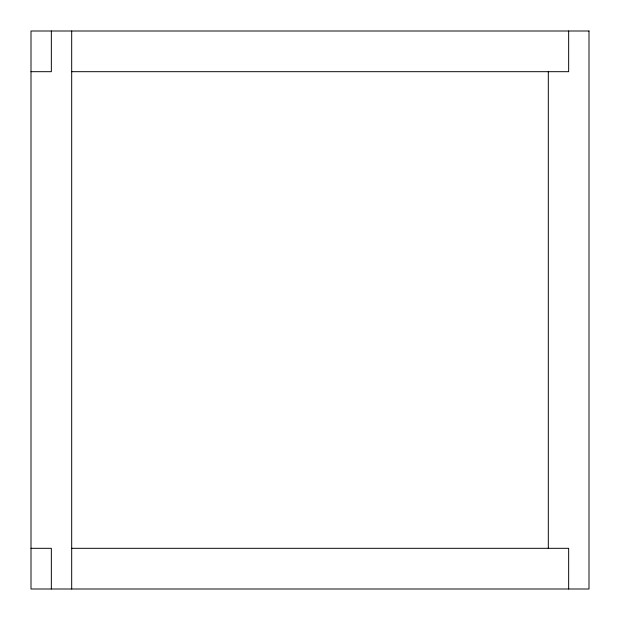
<?xml version="1.0" encoding="UTF-8"?>
<svg xmlns="http://www.w3.org/2000/svg" width="620" height="620" viewBox="0 0 620 620"><rect width="100%" height="100%" fill="white"/><g stroke="black" fill="none" stroke-linecap="round" stroke-linejoin="round"><path stroke-width="0.93" d="M31 71.688L51.344 71.688L51.344 31M71.688 71.688L568.656 71.688L568.656 31M31 548.312L51.344 548.312L51.344 589M71.688 548.312L568.656 548.312L568.656 589M548.312 71.688L548.312 548.312M71.688 31L71.688 589M589 31L31 31L31 589L589 589L589 31"/></g></svg>
